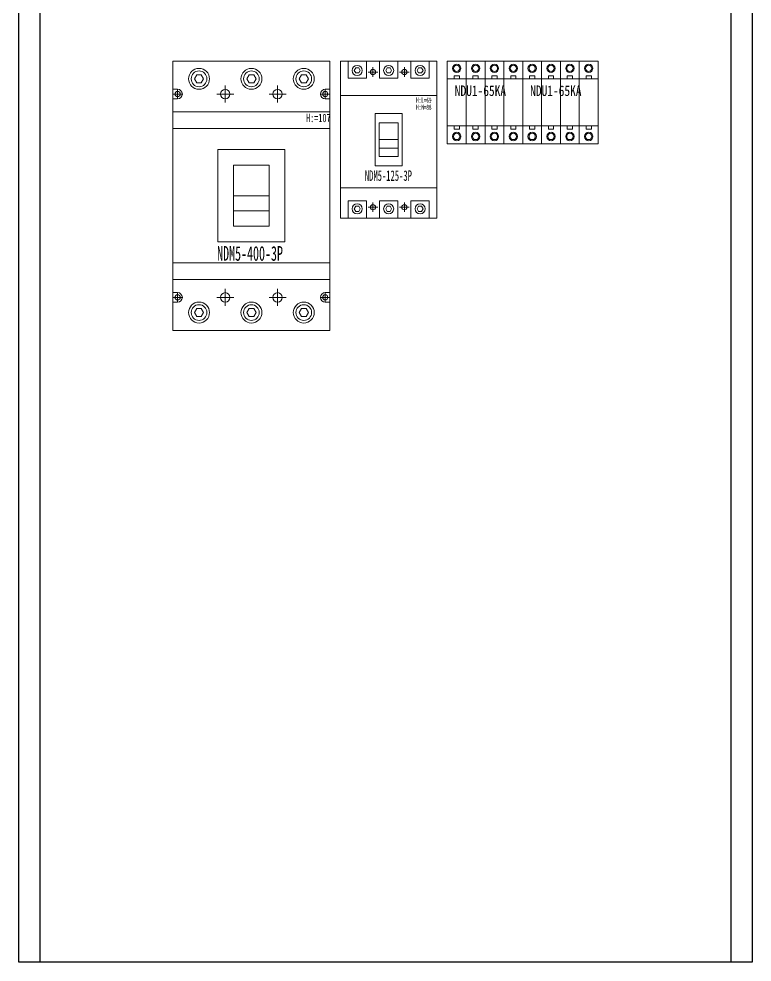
# Model space of a CAD drawing. Extents: x 390203 to 390903, y 326516 to 328316.
# Drawn here: x 390203 to 390903, y 326516 to 327416 of the extents above; entities that cross this region are included whole.
import ezdxf

# ---------------------------------------------------------------- set-up
doc = ezdxf.new("R2010")
doc.units = 0
doc.header["$MEASUREMENT"] = 0
doc.linetypes.add('DASHED', pattern=[0.75, 0.5, -0.25])
doc.layers.add('E-UNIV-NOTE', color=6, linetype='Continuous')
doc.layers.add('布置图', color=30, linetype='Continuous')
doc.layers.add('细线', color=7, linetype='Continuous', lineweight=0)
doc.styles.add('宋', font='', dxfattribs={"width": 0.7})
doc.styles.add('宋体', font='', dxfattribs={"width": 0.8})
doc.styles.get('宋').set_extended_font_data('SimSun')
doc.styles.get('宋体').set_extended_font_data('NSimSun')

# ---------------------------------------------------------------- blocks, each defined once
blk = doc.blocks.new('Manufacturer光辉PartName塑壳断路器Series400ShellFrameLimitingCurrentRemarkPartTypeMinCurrent300MaxCurrent400Poles3PMinPower0MaxPower0LibType2DelFlgfalseUpdateDate')
at = {"layer": '细线'}
for p, q in [((-70.44, 101.53), (-75, 101.53)), ((-70.44, 101.53), (-70.44, 92.47)), ((-25, 105.15), (-25, 88.85)), ((25, 105.15), (25, 88.85)), ((70.44, 101.53), (70.44, 92.47)), ((70.44, 101.53), (75, 101.53)), ((-70.44, 92.47), (-75, 92.47)), ((-74.96, 97), (-65.91, 97)), ((-33.15, 97), (-16.85, 97)), ((16.85, 97), (33.15, 97)), ((74.96, 97), (65.91, 97)), ((70.44, 92.47), (75, 92.47)), ((-25, -105.15), (-25, -88.85)), ((25, -105.15), (25, -88.85)), ((-70.44, -92.47), (-75, -92.47)), ((-74.96, -97), (-65.91, -97)), ((-70.44, -101.53), (-70.44, -92.47)), ((-33.15, -97), (-16.85, -97)), ((16.85, -97), (33.15, -97)), ((74.96, -97), (65.91, -97)), ((70.44, -101.53), (70.44, -92.47)), ((70.44, -92.47), (75, -92.47)), ((-70.44, -101.53), (-75, -101.53)), ((70.44, -101.53), (75, -101.53))]:
    blk.add_line(p, q, dxfattribs=at)
for points in [[(-75, 128.5), (75, 128.5), (75, -128.5), (-75, -128.5)], [(-75, -80), (75, -80), (75, 80), (-75, 80)], [(-75, -64), (75, -64), (75, 64), (-75, 64)], [(-32, -44), (32, -44), (32, 44), (-32, 44)], [(-17, -29), (17, -29), (17, 29), (-17, 29)], [(-17, 0), (17, 0), (17, -29), (-17, -29)], [(17, -14.5), (-17, -14.5), (-17, 0), (17, 0)]]:
    blk.add_lwpolyline(points, close=True, dxfattribs=at)
at = {"layer": '细线', "color": 7}
for points in [[(-45.61, 111.5), (-47.81, 115.3), (-52.19, 115.3), (-54.39, 111.5), (-52.19, 107.7), (-47.81, 107.7)], [(4.39, 111.5), (2.19, 115.3), (-2.19, 115.3), (-4.39, 111.5), (-2.19, 107.7), (2.19, 107.7)], [(54.39, 111.5), (52.19, 115.3), (47.81, 115.3), (45.61, 111.5), (47.81, 107.7), (52.19, 107.7)], [(-45.61, -111.5), (-47.81, -115.3), (-52.19, -115.3), (-54.39, -111.5), (-52.19, -107.7), (-47.81, -107.7)], [(4.39, -111.5), (2.19, -115.3), (-2.19, -115.3), (-4.39, -111.5), (-2.19, -107.7), (2.19, -107.7)], [(54.39, -111.5), (52.19, -115.3), (47.81, -115.3), (45.61, -111.5), (47.81, -107.7), (52.19, -107.7)]]:
    blk.add_lwpolyline(points, close=True, dxfattribs=at)
at = {"layer": '细线'}
for centre, radius in [((-50, 111.5), 10), ((0, 111.5), 10), ((50, 111.5), 10), ((-70.44, 97), 2.5), ((-25, 97), 4.5), ((25, 97), 4.5), ((70.44, 97), 2.5), ((-70.44, -97), 2.5), ((-25, -97), 4.5), ((25, -97), 4.5), ((70.44, -97), 2.5), ((-50, -111.5), 10), ((0, -111.5), 10), ((50, -111.5), 10)]:
    blk.add_circle(centre, radius, dxfattribs=at)
at = {"layer": '细线', "color": 7}
for centre in [(-50, 111.5), (0, 111.5), (50, 111.5), (-50, -111.5), (0, -111.5), (50, -111.5)]:
    blk.add_circle(centre, 7.49, dxfattribs=at)
at = {"layer": '细线'}
for centre, start, end in [((-70.44, 97), 270, 90), ((70.44, 97), 90, 270), ((-70.44, -97), 270, 90), ((70.44, -97), 90, 270)]:
    blk.add_arc(centre, 4.53, start, end, dxfattribs=at)
at = {"layer": '细线', "color": 7, "attachment_point": 1, "style": '宋'}
for s, insert, char_height, width in [('\\pxql;{\\fFangSong_GB2312|b0|i0|c134|p49;\\W0.6;H:=107}', (52.13, 78.19), 8, 22.8689), ('\\pxql;{\\fFangSong_GB2312|b0|i0|c134|p49;\\W0.6;NDM5-400-3P}', (-32.75, -48.08), 14, 68.9708)]:
    blk.add_mtext(s, dxfattribs=dict(at, insert=insert, char_height=char_height, width=width))
blk = doc.blocks.new('Manufacturer光辉PartName塑壳断路器Series125ShellFrameLimitingCurrentRemarkPartTypeMinCurrent1MaxCurrent125Poles3PMinPower0MaxPower0LibType2DelFlgfalseUpdateDate')
at = {"layer": '细线'}
for p, q in [((-19.53, 64.5), (-10.47, 64.5)), ((-15, 69.03), (-15, 59.97)), ((10.47, 64.5), (19.53, 64.5)), ((15, 69.03), (15, 59.97)), ((-15, -69.03), (-15, -59.97)), ((15, -69.03), (15, -59.97)), ((-19.53, -64.5), (-10.47, -64.5)), ((10.47, -64.5), (19.53, -64.5))]:
    blk.add_line(p, q, dxfattribs=at)
for points in [[(-46, -75), (46, -75), (46, 75), (-46, 75)], [(-38.75, 58.5), (-21.25, 58.5), (-21.25, 75), (-38.75, 75)], [(-8.75, 58.5), (8.75, 58.5), (8.75, 75), (-8.75, 75)], [(21.25, 58.5), (38.75, 58.5), (38.75, 75), (21.25, 75)], [(-46, -46), (46, -46), (46, 42), (-46, 42)], [(-13, -25), (13, -25), (13, 25), (-13, 25)], [(-9, -16), (9, -16), (9, 16), (-9, 16)], [(-9, 0), (9, 0), (9, -16), (-9, -16)], [(-9, 0), (9, 0), (9, -8), (-9, -8)], [(-38.75, -58.5), (-21.25, -58.5), (-21.25, -75), (-38.75, -75)], [(-8.75, -58.5), (8.75, -58.5), (8.75, -75), (-8.75, -75)], [(21.25, -58.5), (38.75, -58.5), (38.75, -75), (21.25, -75)]]:
    blk.add_lwpolyline(points, close=True, dxfattribs=at)
at = {"layer": '细线', "color": 7}
for points in [[(-27.19, 66), (-28.59, 68.43), (-31.41, 68.43), (-32.81, 66), (-31.41, 63.57), (-28.59, 63.57)], [(2.81, 66), (1.41, 68.43), (-1.41, 68.43), (-2.81, 66), (-1.41, 63.57), (1.41, 63.57)], [(32.81, 66), (31.41, 68.43), (28.59, 68.43), (27.19, 66), (28.59, 63.57), (31.41, 63.57)], [(-27.19, -66), (-28.59, -68.43), (-31.41, -68.43), (-32.81, -66), (-31.41, -63.57), (-28.59, -63.57)], [(2.81, -66), (1.41, -68.43), (-1.41, -68.43), (-2.81, -66), (-1.41, -63.57), (1.41, -63.57)], [(32.81, -66), (31.41, -68.43), (28.59, -68.43), (27.19, -66), (28.59, -63.57), (31.41, -63.57)]]:
    blk.add_lwpolyline(points, close=True, dxfattribs=at)
for centre in [(-30, 66), (0, 66), (30, 66), (-30, -66), (0, -66), (30, -66)]:
    blk.add_circle(centre, 4.8, dxfattribs=at)
at = {"layer": '细线'}
for centre in [(-15, 64.5), (15, 64.5), (-15, -64.5), (15, -64.5)]:
    blk.add_circle(centre, 2.5, dxfattribs=at)
at = {"layer": '细线', "color": 7, "attachment_point": 1, "style": '宋'}
for s, insert, char_height, width in [('\\pxql;{\\fFangSong_GB2312|b0|i0|c134|p49;\\W0.6;H:L=69}', (26.23, 40.19), 5, 16.7991), ('\\pxql;{\\fFangSong_GB2312|b0|i0|c134|p49;\\W0.6;H:M=88}', (26.23, 33.45), 5, 16.7991), ('\\pxql;{\\fFangSong_GB2312|b0|i0|c134|p49;\\W0.6;NDM5-125-3P}', (-22.68, -29.34), 10, 49.2649)]:
    blk.add_mtext(s, dxfattribs=dict(at, insert=insert, char_height=char_height, width=width))
blk = doc.blocks.new('Manufacturer上海良信PartName电涌保护器SeriesNDU1ShellFrameLimitingCurrentRemarkPartTypeMinCurrent0MaxCurrent0Poles4PMinPower0MaxPower0LibType3DelFlgfalseUpdateDate2023-01-0100000')
at = {"color": 7, "linetype": 'Continuous', "lineweight": 15}
for p, q in [((-18, 39.5), (-36, 39.5)), ((-36, 39.5), (-36, 22.5)), ((-18, 22.5), (-18, 39.5)), ((36, 39.5), (-18, 39.5)), ((0, 22.5), (0, 39.5)), ((18, 22.5), (18, 39.5)), ((36, 39.5), (36, 22.5)), ((-36, 22.5), (-36, -22.5)), ((-18, 22.5), (-36, 22.5)), ((-24.5, 25.5), (-29.5, 25.5)), ((-29.5, 25.5), (-29.5, 22.5)), ((-24.5, 22.5), (-24.5, 25.5)), ((-18, -22.5), (-18, 22.5)), ((36, 22.5), (-18, 22.5)), ((-6.5, 25.5), (-11.5, 25.5)), ((-11.5, 25.5), (-11.5, 22.5)), ((-6.5, 22.5), (-6.5, 25.5)), ((0, -22.5), (0, 22.5)), ((11.5, 25.5), (6.5, 25.5)), ((6.5, 25.5), (6.5, 22.5)), ((11.5, 22.5), (11.5, 25.5)), ((18, -22.5), (18, 22.5)), ((29.5, 25.5), (24.5, 25.5)), ((24.5, 25.5), (24.5, 22.5)), ((29.5, 22.5), (29.5, 25.5)), ((36, 22.5), (36, -22.5)), ((-36, -22.5), (-18, -22.5)), ((-36, -22.5), (-36, -39.5)), ((-29.5, -25.5), (-29.5, -22.5)), ((-24.5, -25.5), (-29.5, -25.5)), ((-24.5, -22.5), (-24.5, -25.5)), ((-18, -39.5), (-18, -22.5)), ((-18, -22.5), (36, -22.5)), ((-11.5, -25.5), (-11.5, -22.5)), ((-6.5, -25.5), (-11.5, -25.5)), ((-6.5, -22.5), (-6.5, -25.5)), ((0, -39.5), (0, -22.5)), ((6.5, -25.5), (6.5, -22.5)), ((11.5, -25.5), (6.5, -25.5)), ((11.5, -22.5), (11.5, -25.5)), ((18, -39.5), (18, -22.5)), ((24.5, -25.5), (24.5, -22.5)), ((29.5, -25.5), (24.5, -25.5)), ((29.5, -22.5), (29.5, -25.5)), ((36, -22.5), (36, -39.5)), ((-36, -39.5), (-18, -39.5)), ((-18, -39.5), (36, -39.5))]:
    blk.add_line(p, q, dxfattribs=at)
for centre, radius in [((-27, 32.5), 4), ((-9, 32.5), 4), ((9, 32.5), 4), ((27, 32.5), 4), ((-27, 32.5), 3), ((-9, 32.5), 3), ((9, 32.5), 3), ((27, 32.5), 3), ((-27, -32.5), 4), ((-27, -32.5), 3), ((-9, -32.5), 4), ((-9, -32.5), 3), ((9, -32.5), 4), ((9, -32.5), 3), ((27, -32.5), 4), ((27, -32.5), 3)]:
    blk.add_circle(centre, radius, dxfattribs=at)
at = {"layer": 'E-UNIV-NOTE', "style": '宋体', "width": 0.8}
blk.add_text('NDU1-65KA', height=10, dxfattribs=at).set_placement((-28.89, 6.15))

msp = doc.modelspace()

# ---------------------------------------------------------------- linework, layer by layer
at = {"color": 2, "elevation": 0}
for points in [[(390202.86, 328315.82), (390222.86, 328315.82), (390222.86, 326515.82), (390202.86, 326515.82)], [(390882.86, 328315.82), (390902.86, 328315.82), (390902.86, 326515.82), (390882.86, 326515.82)]]:
    msp.add_lwpolyline(points, close=True, dxfattribs=at)
at = {"layer": '布置图', "linetype": 'DASHED', "elevation": 0}
msp.add_lwpolyline([(390202.86, 328315.82), (390902.86, 328315.82), (390902.86, 326515.82), (390202.86, 326515.82)], close=True, dxfattribs=at)

# ---------------------------------------------------------------- block references
for name, p in [('Manufacturer光辉PartName塑壳断路器Series400ShellFrameLimitingCurrentRemarkPartTypeMinCurrent300MaxCurrent400Poles3PMinPower0MaxPower0LibType2DelFlgfalseUpdateDate', (390424.86, 327247.1)), ('Manufacturer光辉PartName塑壳断路器Series125ShellFrameLimitingCurrentRemarkPartTypeMinCurrent1MaxCurrent125Poles3PMinPower0MaxPower0LibType2DelFlgfalseUpdateDate', (390555.86, 327300.6)), ('Manufacturer上海良信PartName电涌保护器SeriesNDU1ShellFrameLimitingCurrentRemarkPartTypeMinCurrent0MaxCurrent0Poles4PMinPower0MaxPower0LibType3DelFlgfalseUpdateDate2023-01-0100000', (390647.86, 327336.1)), ('Manufacturer上海良信PartName电涌保护器SeriesNDU1ShellFrameLimitingCurrentRemarkPartTypeMinCurrent0MaxCurrent0Poles4PMinPower0MaxPower0LibType3DelFlgfalseUpdateDate2023-01-0100000', (390719.86, 327336.1))]:
    msp.add_blockref(name, p)

doc.saveas('drawing.dxf')
